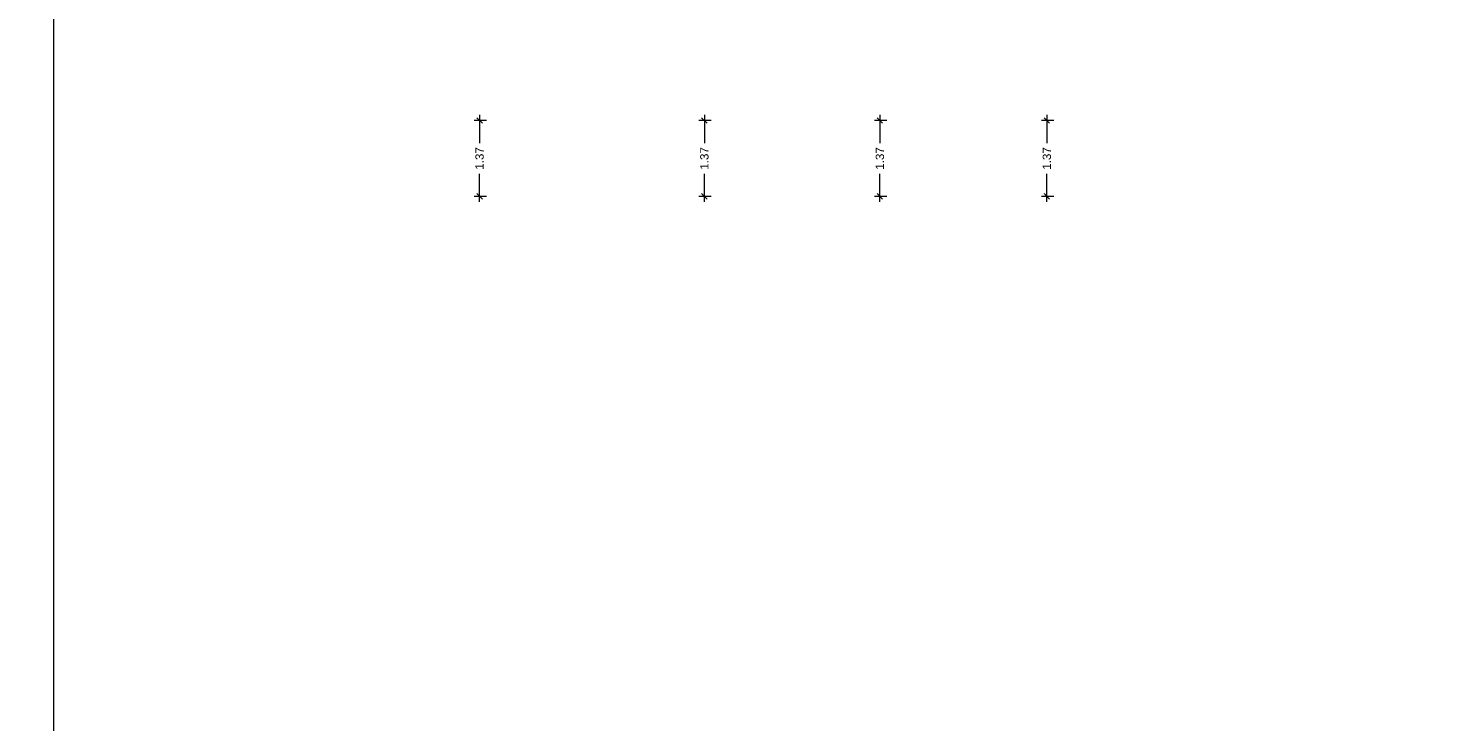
# Model space of a CAD drawing. Header units: metres. Extents: x 256329 to 886268, y -249371 to 355.
# Drawn here: x 283757.66 to 283783.15, y -594.87 to -582.33 of the extents above; entities that cross this region are included whole.
import ezdxf

# ---------------------------------------------------------------- set-up
doc = ezdxf.new("R2010")
doc.units = ezdxf.units.M
doc.header["$MEASUREMENT"] = 0
doc.header["$PDMODE"] = 35
doc.layers.get('0').update_dxf_attribs({"lineweight": 18})
doc.layers.get('Defpoints').update_dxf_attribs({"lineweight": 20})
doc.layers.add('BLK_1_FLR_5_EXIT_WIDTH_DOOR', color=1, linetype='Continuous', lineweight=0)
doc.layers.add('BLK_1_FLR_5_EXIT_WIDTH_STAIR', color=7, linetype='Continuous', lineweight=0)
doc.styles.get("Standard").update_dxf_attribs({"font": 'arial.ttf'})
doc.dimstyles.new('RM DIM', dxfattribs={"dimtxt": 0.15, "dimasz": 0.1, "dimexe": 0.1, "dimexo": 0.1, "dimgap": 0.09, "dimtad": 0, "dimzin": 0, "dimdsep": 46, "dimtxsty": 'Standard', "dimblk": 'OBLIQUE', "dimcen": 0, "dimdle": 0.1, "dimclrd": 147, "dimclre": 147, "dimclrt": 7, "dimadec": 0, "dimazin": 0, "dimtfac": 1, "dimtofl": 0, "dimtmove": 1, "dimatfit": 2, "dimfxl": 0.125, "dimtolj": 1, "dimtzin": 0, "dimlwd": -1, "dimlwe": -1, "dimarcsym": 0})

# ---------------------------------------------------------------- blocks, each defined once
blk = doc.blocks.new('_Oblique')
at = {"color": 0, "linetype": 'ByBlock', "lineweight": -2}
blk.add_line((-0.5, -0.5), (0.5, 0.5), dxfattribs=at)
blk = doc.blocks.new('*D158')
at = {"layer": 'BLK_1_FLR_5_EXIT_WIDTH_DOOR', "color": 147, "ltscale": 0.1, "transparency": 16777216}
for p, q in [((283769.885529, -583.89885), (283769.885529, -584.406894)), ((283770.010529, -583.99885), (283769.785529, -583.99885)), ((283769.885529, -585.47045), (283769.885529, -584.962406)), ((283770.010529, -585.37045), (283769.785529, -585.37045))]:
    blk.add_line(p, q, dxfattribs=at)
at = {"layer": 'Defpoints', "color": 0, "ltscale": 0.1, "transparency": 16777216}
for p in [(283770.192592, -583.99885), (283769.885529, -585.37045), (283770.192592, -585.37045)]:
    blk.add_point(p, dxfattribs=at)
at = {"layer": 'BLK_1_FLR_5_EXIT_WIDTH_DOOR', "color": 147, "ltscale": 0.1, "transparency": 16777216, "xscale": 0.1, "yscale": 0.1, "zscale": 0.1}
for p, rotation in [((283769.885529, -583.99885), 90), ((283769.885529, -585.37045), 270)]:
    blk.add_blockref('_Oblique', p, dxfattribs=dict(at, rotation=rotation))
at = {"layer": 'BLK_1_FLR_5_EXIT_WIDTH_DOOR', "color": 7, "ltscale": 0.1, "transparency": 16777216, "insert": (283769.885529, -584.68465), "char_height": 0.15, "attachment_point": 5, "rotation": 90}
blk.add_mtext('\\A1;1.37', dxfattribs=at)
blk = doc.blocks.new('*D159')
at = {"layer": 'BLK_1_FLR_5_EXIT_WIDTH_STAIR', "color": 147, "ltscale": 0.1, "transparency": 16777216}
for p, q in [((283773.058696, -583.89885), (283773.058696, -584.406894)), ((283773.183696, -583.99885), (283772.958696, -583.99885)), ((283773.058696, -585.47045), (283773.058696, -584.962406)), ((283773.183696, -585.37045), (283772.958696, -585.37045))]:
    blk.add_line(p, q, dxfattribs=at)
at = {"layer": 'Defpoints', "color": 0, "ltscale": 0.1, "transparency": 16777216}
for p in [(283773.365759, -583.99885), (283773.058696, -585.37045), (283773.365759, -585.37045)]:
    blk.add_point(p, dxfattribs=at)
at = {"layer": 'BLK_1_FLR_5_EXIT_WIDTH_STAIR', "color": 147, "ltscale": 0.1, "transparency": 16777216, "xscale": 0.1, "yscale": 0.1, "zscale": 0.1}
for p, rotation in [((283773.058696, -583.99885), 90), ((283773.058696, -585.37045), 270)]:
    blk.add_blockref('_Oblique', p, dxfattribs=dict(at, rotation=rotation))
at = {"layer": 'BLK_1_FLR_5_EXIT_WIDTH_STAIR', "color": 7, "ltscale": 0.1, "transparency": 16777216, "insert": (283773.058696, -584.68465), "char_height": 0.15, "attachment_point": 5, "rotation": 90}
blk.add_mtext('\\A1;1.37', dxfattribs=at)
blk = doc.blocks.new('*D160')
at = {"layer": 'BLK_1_FLR_5_EXIT_WIDTH_STAIR', "color": 147, "ltscale": 0.1, "transparency": 16777216}
for p, q in [((283776.078225, -583.89885), (283776.078225, -584.406894)), ((283776.203225, -583.99885), (283775.978225, -583.99885)), ((283776.078225, -585.47045), (283776.078225, -584.962406)), ((283776.203225, -585.37045), (283775.978225, -585.37045))]:
    blk.add_line(p, q, dxfattribs=at)
at = {"layer": 'Defpoints', "color": 0, "ltscale": 0.1, "transparency": 16777216}
for p in [(283776.385289, -583.99885), (283776.078225, -585.37045), (283776.385289, -585.37045)]:
    blk.add_point(p, dxfattribs=at)
at = {"layer": 'BLK_1_FLR_5_EXIT_WIDTH_STAIR', "color": 147, "ltscale": 0.1, "transparency": 16777216, "xscale": 0.1, "yscale": 0.1, "zscale": 0.1}
for p, rotation in [((283776.078225, -583.99885), 90), ((283776.078225, -585.37045), 270)]:
    blk.add_blockref('_Oblique', p, dxfattribs=dict(at, rotation=rotation))
at = {"layer": 'BLK_1_FLR_5_EXIT_WIDTH_STAIR', "color": 7, "ltscale": 0.1, "transparency": 16777216, "insert": (283776.078225, -584.68465), "char_height": 0.15, "attachment_point": 5, "rotation": 90}
blk.add_mtext('\\A1;1.37', dxfattribs=at)
blk = doc.blocks.new('*D161')
at = {"layer": 'BLK_1_FLR_5_EXIT_WIDTH_DOOR', "color": 147, "ltscale": 0.1, "transparency": 16777216}
for p, q in [((283765.82047, -583.89885), (283765.82047, -584.406894)), ((283765.94547, -583.99885), (283765.72047, -583.99885)), ((283765.82047, -585.47045), (283765.82047, -584.962406)), ((283765.94547, -585.37045), (283765.72047, -585.37045))]:
    blk.add_line(p, q, dxfattribs=at)
at = {"layer": 'Defpoints', "color": 0, "ltscale": 0.1, "transparency": 16777216}
for p in [(283766.127533, -583.99885), (283765.82047, -585.37045), (283766.127533, -585.37045)]:
    blk.add_point(p, dxfattribs=at)
at = {"layer": 'BLK_1_FLR_5_EXIT_WIDTH_DOOR', "color": 147, "ltscale": 0.1, "transparency": 16777216, "xscale": 0.1, "yscale": 0.1, "zscale": 0.1}
for p, rotation in [((283765.82047, -583.99885), 90), ((283765.82047, -585.37045), 270)]:
    blk.add_blockref('_Oblique', p, dxfattribs=dict(at, rotation=rotation))
at = {"layer": 'BLK_1_FLR_5_EXIT_WIDTH_DOOR', "color": 7, "ltscale": 0.1, "transparency": 16777216, "insert": (283765.82047, -584.68465), "char_height": 0.15, "attachment_point": 5, "rotation": 90}
blk.add_mtext('\\A1;1.37', dxfattribs=at)

msp = doc.modelspace()

# ---------------------------------------------------------------- linework, layer by layer
at = {"color": 6, "ltscale": 0.05, "elevation": -101.239328}
msp.add_lwpolyline([(283758.121586, -519.163935), (283865.37207, -519.163935), (283865.37207, -768.817827), (283758.121586, -768.817827)], close=True, dxfattribs=at)

# ---------------------------------------------------------------- dimensions: what is measured, and where the dimension line sits
at = {"layer": 'BLK_1_FLR_5_EXIT_WIDTH_DOOR', "color": 1, "ltscale": 0.1}
for base, p1, p2, picture, middle in [((283765.82047, -585.37045, -101.239328), (283766.127533, -583.99885, -101.239328), (283766.127533, -585.37045, -101.239328), '*D161', (283765.82047, -584.68465, -101.239328)), ((283769.885529, -585.37045, -101.239328), (283770.192592, -583.99885, -101.239328), (283770.192592, -585.37045, -101.239328), '*D158', (283769.885529, -584.68465, -101.239328))]:
    dim = msp.add_linear_dim(base=base, p1=p1, p2=p2, angle=90, dimstyle='RM DIM', override={"dimfxlon": 1, "dimarcsym": 1}, dxfattribs=at)
    dim.commit()
    dim.dimension.update_dxf_attribs({"geometry": picture, "text_midpoint": middle})
at = {"layer": 'BLK_1_FLR_5_EXIT_WIDTH_STAIR', "color": 7, "ltscale": 0.1}
for base, p1, p2, picture, middle in [((283773.058696, -585.37045, -101.239328), (283773.365759, -583.99885, -101.239328), (283773.365759, -585.37045, -101.239328), '*D159', (283773.058696, -584.68465, -101.239328)), ((283776.078225, -585.37045, -101.239328), (283776.385289, -583.99885, -101.239328), (283776.385289, -585.37045, -101.239328), '*D160', (283776.078225, -584.68465, -101.239328))]:
    dim = msp.add_linear_dim(base=base, p1=p1, p2=p2, angle=90, dimstyle='RM DIM', override={"dimfxlon": 1, "dimarcsym": 1}, dxfattribs=at)
    dim.commit()
    dim.dimension.update_dxf_attribs({"geometry": picture, "text_midpoint": middle})

doc.saveas('drawing.dxf')
